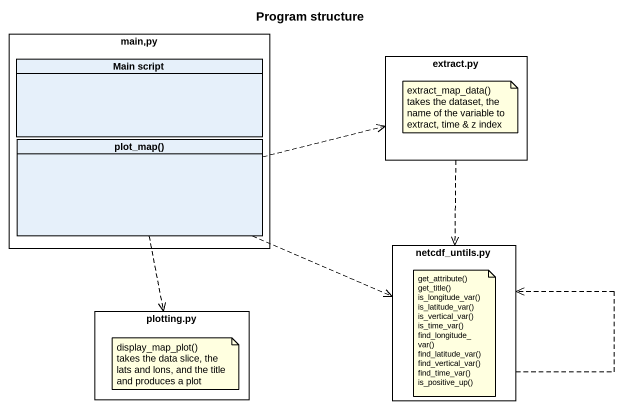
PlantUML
@startuml
title Program structure
allowmixing
hide circle
hide empty members
rectangle "main,py" as main_py {
  class "Main script" as Main_script
  class "plot_map()" as plot_map
}
rectangle "extract.py" as extract_py
rectangle "netcdf_untils.py" as netcdf_untils_py
rectangle "plotting.py" as plotting_py
extract_py ..> netcdf_untils_py
plot_map .right.> extract_py
plot_map .right.> netcdf_untils_py
plot_map ..> plotting_py
netcdf_untils_py ..> netcdf_untils_py
note as N1
  extract_map_data()
  takes the dataset, the name of the variable to extract, time & z index
end note
note as N2
  get_attribute()
  get_title()
  is_longitude_var()
  is_latitude_var()
  is_vertical_var()
  is_time_var()
  find_longitude_var()
  find_latitude_var()
  find_vertical_var()
  find_time_var()
  is_positive_up()
end note
note as N3
  display_map_plot()
  takes the data slice, the lats and lons, and the title and produces a plot
end note
@enduml
